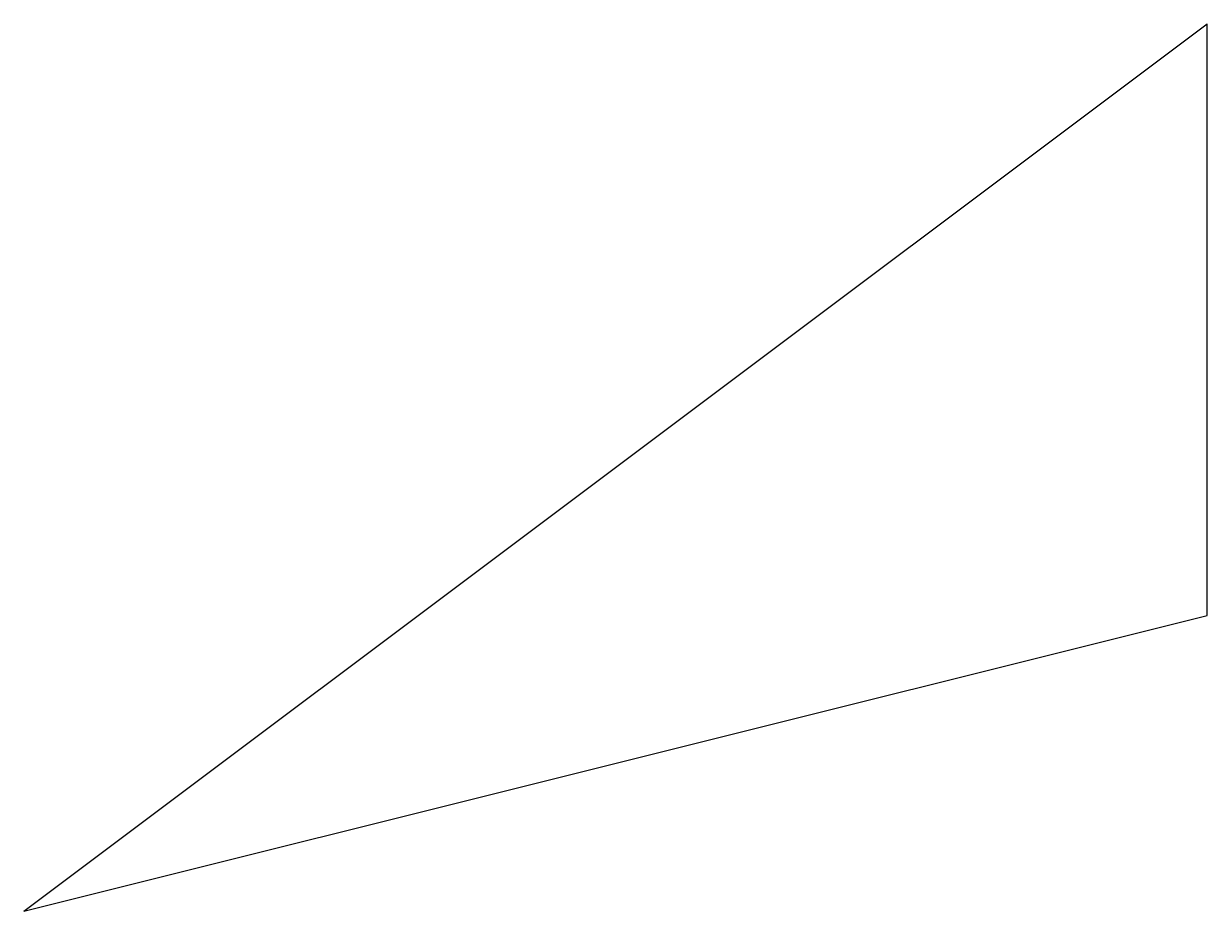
# Model space of a CAD drawing. Header units: millimetres. Extents: x 0 to 800, y 0 to 600.
import ezdxf

# ---------------------------------------------------------------- set-up
doc = ezdxf.new("R2010")
doc.units = ezdxf.units.MM

msp = doc.modelspace()

# ---------------------------------------------------------------- linework, layer by layer
for p, q in [((0, 0, -400), (800, 600, -400)), ((800, 600), (800, 600, -400)), ((800, 200, -400), (800, 600, -400)), ((0, 0, -400), (800, 200, -400)), ((0, 0), (0, 0, -400))]:
    msp.add_line(p, q)

doc.saveas('drawing.dxf')
